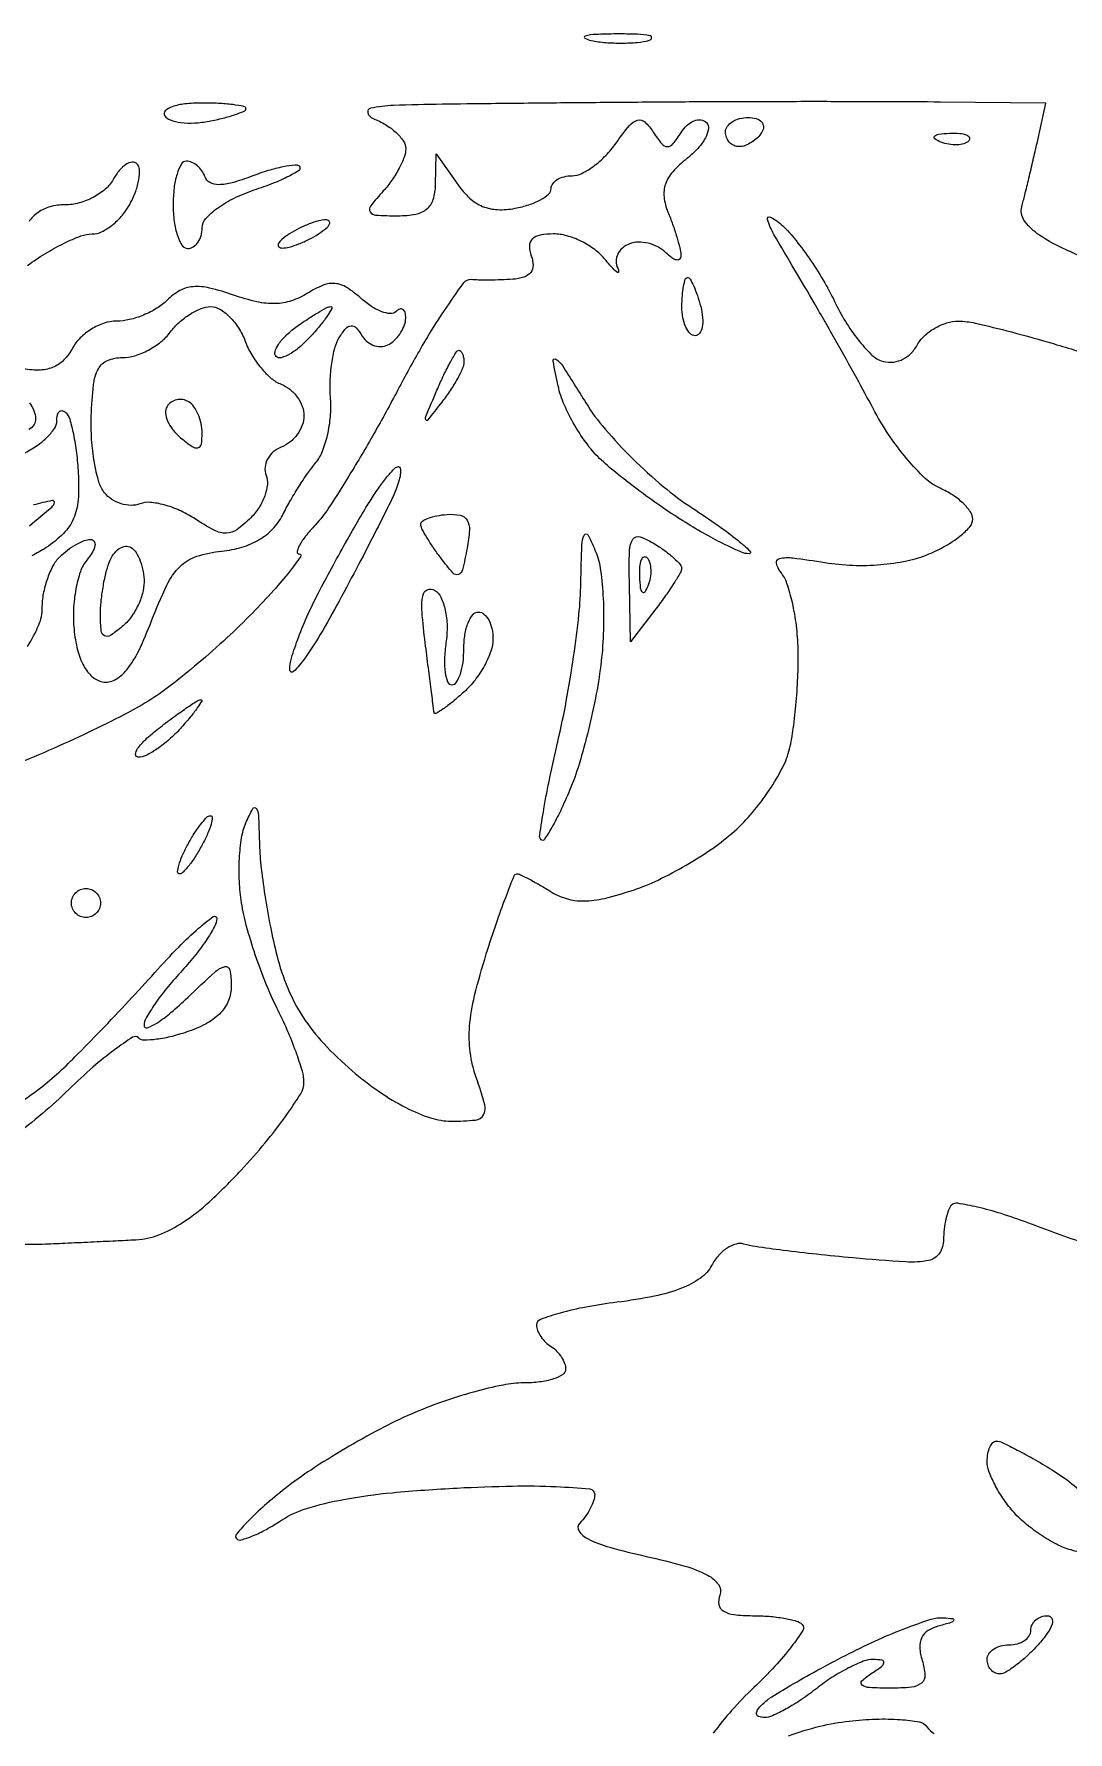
# Model space of a CAD drawing. Extents: x 0 to 102, y 0 to 135.
# Drawn here: x 55.45 to 61.47, y 76.39 to 86.27 of the extents above; entities that cross this region are included whole.
import ezdxf

# ---------------------------------------------------------------- set-up
doc = ezdxf.new("R2010")
doc.units = 0
doc.header["$MEASUREMENT"] = 0

msp = doc.modelspace()

# ---------------------------------------------------------------- linework, layer by layer
for points in [[(58.8393, 86.270665, 0.008901), (58.718415, 86.267903, 0.053901), (58.65651, 86.258652, 0.67161), (58.654835, 86.246028, 0.082665), (58.692236, 86.232166, 0.028254), (58.776251, 86.220884, 0.020511), (58.870568, 86.21749, 0.020826), (58.960635, 86.221699, 0.041951), (59.030636, 86.233873, 0.285845), (59.043712, 86.247688, 0.417468), (59.035095, 86.260562, 0.038992), (58.960991, 86.268898, 0.009782)], [(56.423207, 85.869, 0.026952), (56.327067, 85.863814, 0.055737), (56.253734, 85.847482, 0.10349), (56.213525, 85.823557, 0.359763), (56.209688, 85.795746, 0.174824), (56.24169, 85.770336, 0.0501), (56.304384, 85.756, 0.043863), (56.383423, 85.753072, 0.034573), (56.468481, 85.763308, 0.013744), (56.550319, 85.781297, 0.021664), (56.619279, 85.801663, 0.017268), (56.67229, 85.821922, 0.301474), (56.682, 85.836562, 0.362071), (56.671301, 85.849401, 0.014139), (56.60598, 85.859471, 0.019409), (56.522427, 85.866665, 0.011767)], [(59.605693, 85.7844, -0.066118), (59.652361, 85.778202, -0.138808), (59.683483, 85.759549, -0.191142), (59.694432, 85.731918, -0.139169), (59.6853, 85.6998, -0.06081), (59.659395, 85.667439, -0.051032), (59.624989, 85.640051, -0.053229), (59.587719, 85.621401, -0.089642), (59.553407, 85.6152, -0.105429), (59.523033, 85.621677, -0.099231), (59.497185, 85.640051, -0.096318), (59.479859, 85.667505, -0.092995), (59.4738, 85.6998, -0.153634), (59.483954, 85.732065, -0.097988), (59.512544, 85.759549, -0.080552), (59.555262, 85.778094, -0.062283)], [(60.77805, 85.693121, -0.028489), (60.836947, 85.692191, -0.077125), (60.877554, 85.682824, -0.208169), (60.892997, 85.667203, -0.296942), (60.889088, 85.648687, -0.126455), (60.861429, 85.632339, -0.060344), (60.820372, 85.625642, -0.05415), (60.773203, 85.628808, -0.051402), (60.726937, 85.642009, -0.054073), (60.691687, 85.660752, -0.470617), (60.690228, 85.67617, -0.168741), (60.714911, 85.688126, -0.018894)], [(56.33655, 85.5306, 0.267983), (56.30669, 85.513358, 0.056792), (56.28178, 85.456046, 0.045237), (56.264633, 85.37404, 0.028938), (56.259, 85.2768, 0.031626), (56.265156, 85.179573, 0.048861), (56.283851, 85.097554, 0.06271), (56.311091, 85.040729, 0.254951), (56.3436, 85.023, 0.140911), (56.375861, 85.032276, 0.099853), (56.403349, 85.05835, 0.084933), (56.421863, 85.097343, 0.068563), (56.4282, 85.143339, -0.186538), (56.448726, 85.196444, -0.050875), (56.516844, 85.257584, -0.04411), (56.614448, 85.316308, -0.033688), (56.729968, 85.363271, 0.013566), (56.843163, 85.404066, 0.024953), (56.932448, 85.444252, 0.026083), (56.993463, 85.479592, 0.476614), (56.995501, 85.499099, 0.227792), (56.968719, 85.508496, 0.021937), (56.89864, 85.497593, 0.024454), (56.812228, 85.475793, 0.016828), (56.716642, 85.443089, -0.021154), (56.603148, 85.405349, -0.067611), (56.524351, 85.393948, -0.124483), (56.473112, 85.406433, -0.192928), (56.444059, 85.440722, 0.071958), (56.426805, 85.475078, 0.066447), (56.40012, 85.504198, 0.070345), (56.368435, 85.523881, 0.104224)], [(57.1473, 85.189609, 0.067616), (57.106071, 85.184008, 0.024967), (57.050274, 85.165519, 0.024204), (56.990596, 85.13899, 0.026766), (56.9358, 85.1076, 0.027796), (56.8923, 85.075929, 0.102785), (56.871028, 85.049681, 0.335455), (56.87385, 85.033353, 0.190341), (56.8935, 85.025591, 0.067616), (56.934729, 85.031192, 0.024967), (56.990526, 85.049681, 0.024204), (57.050204, 85.07621, 0.026766), (57.105, 85.1076, 0.027796), (57.1485, 85.139271, 0.102785), (57.169772, 85.165519, 0.335455), (57.16695, 85.181847, 0.190341)], [(59.252433, 84.8538, -0.269386), (59.267413, 84.845098, -0.023188), (59.288336, 84.804097, -0.025621), (59.309806, 84.749436, -0.016817), (59.329113, 84.6846, -0.040966), (59.340501, 84.619769, -0.070464), (59.337837, 84.565102, -0.106581), (59.322383, 84.528728, -0.24384), (59.29668, 84.5154, -0.206609), (59.267367, 84.528053, -0.082769), (59.242525, 84.565102, -0.063112), (59.22563, 84.619827, -0.043375), (59.22, 84.6846, -0.018041), (59.222341, 84.749458, -0.029316), (59.229527, 84.804097, -0.029396), (59.239773, 84.844532, -0.326917)], [(56.477391, 84.6846, -0.134575), (56.530502, 84.670042, -0.062497), (56.587437, 84.625861, -0.055292), (56.639317, 84.561123, -0.050489), (56.677613, 84.484638, 0.044143), (56.716554, 84.404344, 0.038829), (56.770487, 84.32838, 0.040819), (56.830425, 84.267379, 0.086763), (56.887019, 84.233493, -0.078847), (56.938008, 84.204043, -0.065303), (56.981219, 84.158509, -0.066682), (57.010437, 84.104468, -0.090868), (57.0204, 84.0501, -0.089874), (57.010556, 83.995779, -0.066621), (56.981695, 83.941874, -0.065457), (56.939008, 83.896541, -0.079746), (56.888638, 83.867328, 0.084848), (56.841621, 83.839419, 0.093432), (56.808379, 83.798268, 0.10043), (56.793946, 83.750423, 0.115305), (56.800443, 83.703231, -0.118574), (56.807417, 83.650043, -0.060557), (56.792193, 83.584027, -0.055056), (56.758741, 83.516103, -0.054499), (56.711176, 83.456862, -0.039096), (56.629545, 83.387087, -0.155945), (56.567825, 83.366655, -0.126224), (56.498122, 83.383773, -0.022028), (56.380804, 83.45346, 0.039413), (56.296517, 83.499643, 0.040377), (56.206695, 83.531595, 0.043662), (56.124549, 83.546016, 0.113717), (56.065487, 83.537696, -0.096646), (56.013868, 83.528638, -0.07117), (55.956426, 83.537971, -0.068927), (55.902107, 83.563598, -0.078979), (55.859607, 83.6021, -0.10002), (55.826303, 83.666432, -0.027032), (55.800645, 83.77891, -0.026238), (55.78484, 83.912512, -0.024523), (55.782603, 84.0501, -0.018354), (55.79509, 84.229517, -0.096131), (55.823992, 84.323663, -0.174543), (55.876843, 84.3715, -0.097823), (55.9629, 84.3885, 0.074099), (56.035787, 84.399361, 0.047762), (56.114871, 84.43199, 0.047067), (56.18786, 84.479895, 0.06372), (56.242647, 84.53655, -0.048213), (56.294131, 84.593192, -0.043537), (56.357204, 84.64111, -0.046176), (56.421827, 84.673968, -0.094809)], [(57.176582, 84.6846, -0.561456), (57.182719, 84.674535, -0.029337), (57.159178, 84.634745, -0.023707), (57.11842, 84.580037, -0.011963), (57.062231, 84.514881, -0.029107), (56.99977, 84.453456, -0.046467), (56.939146, 84.409627, -0.059857), (56.888606, 84.387449, -0.276586), (56.858902, 84.394898, -0.275566), (56.851867, 84.422725, -0.075828), (56.871976, 84.465269, -0.054083), (56.913975, 84.515035, -0.032612), (56.973253, 84.564617, -0.010543), (57.038961, 84.61057, -0.014025), (57.100666, 84.649355, -0.011281), (57.153205, 84.67878, -0.122605)], [(57.92228, 84.4308, -0.21883), (57.93327, 84.425748, -0.078079), (57.942563, 84.410699, -0.059367), (57.948897, 84.388571, -0.040068), (57.951, 84.36237, -0.105377), (57.943219, 84.325858, -0.020986), (57.913319, 84.265801, -0.02135), (57.871831, 84.19761, -0.018463), (57.822725, 84.12972, -0.002644), (57.739616, 84.024474, -0.569419), (57.729141, 84.02593, -0.201639), (57.729152, 84.045366, -0.001457), (57.794005, 84.19815, -0.009761), (57.834237, 84.287316, -0.015128), (57.872752, 84.362459, -0.009371), (57.907211, 84.422278, -0.263192)], [(58.660893, 84.12481, 0.038358), (58.772897, 83.972349, 0.020463), (58.932663, 83.801262, 0.020254), (59.111073, 83.638952, 0.029632), (59.28153, 83.512456, -0.008112), (59.431332, 83.410978, -0.016581), (59.544775, 83.325667, -0.019953), (59.616716, 83.262843, -0.673367), (59.610686, 83.247395, -0.106133), (59.566442, 83.256278, -0.011563), (59.471568, 83.300104, -0.013744), (59.359989, 83.358668, -0.010686), (59.241871, 83.428226, -0.012373), (59.114878, 83.511123, -0.008765), (58.976402, 83.610105, -0.008854), (58.847388, 83.709374, -0.018471), (58.75128, 83.79206, -0.044737), (58.672011, 83.879932, -0.029086), (58.596296, 83.993899, -0.029209), (58.534912, 84.114788, -0.048247), (58.499458, 84.223584, -0.01057), (58.470687, 84.367383, -0.646701), (58.487082, 84.378575, -0.114268), (58.524009, 84.342289, -0.002424)], [(56.349446, 84.131087, 0.095973), (56.315787, 84.143841, 0.097171), (56.279956, 84.143022, 0.098633), (56.247515, 84.128796, 0.102191), (56.223477, 84.103366, 0.16352), (56.214834, 84.066352, 0.079103), (56.227135, 84.018702, 0.065296), (56.257543, 83.968081, 0.05173), (56.302231, 83.922427, 0.020503), (56.369873, 83.870821, 0.209835), (56.403624, 83.864083, 0.309419), (56.423169, 83.884894, 0.038489), (56.4282, 83.950148, 0.053722), (56.422359, 84.004352, 0.048999), (56.405066, 84.057859, 0.052232), (56.37962, 84.102833, 0.09982)], [(57.569595, 83.754, -0.359963), (57.580565, 83.744927, -0.068317), (57.582025, 83.717017, -0.045822), (57.574812, 83.676393, -0.024783), (57.558977, 83.6281, -0.023465), (57.525506, 83.551785, -0.002672), (57.440988, 83.383569, -0.003226), (57.338016, 83.184513, -0.00262), (57.225154, 82.97245, -0.009726), (57.115278, 82.777746, -0.021998), (57.022947, 82.635959, -0.041484), (56.959969, 82.561811, -0.662179), (56.937722, 82.570853, -0.078193), (56.947676, 82.640945, -0.015784), (56.988419, 82.760398, -0.016304), (57.045311, 82.897677, -0.014611), (57.113007, 83.036153, -0.004152), (57.189708, 83.179184, -0.003444), (57.273657, 83.330178, -0.003477), (57.352511, 83.467499, -0.009359), (57.411057, 83.56365, -0.013163), (57.460094, 83.636576, -0.019045), (57.507476, 83.698085, -0.015035), (57.549139, 83.745156, -0.206928)], [(57.853477, 83.475966, -0.068973), (57.928577, 83.471262, -0.211288), (57.969249, 83.442427, -0.151004), (57.983256, 83.38466, -0.031765), (57.970108, 83.280343, -0.01094), (57.943022, 83.153736, -0.25043), (57.919266, 83.126835, -0.31398), (57.887807, 83.13493, -0.015359), (57.816522, 83.223124, -0.012362), (57.772695, 83.283955, -0.015497), (57.735261, 83.342536, -0.013706), (57.707067, 83.392915, -0.106315), (57.699891, 83.418747, -0.272169), (57.709244, 83.437055, -0.052644), (57.743897, 83.454302, -0.042921), (57.793794, 83.468156, -0.027471)], [(58.719188, 83.256328, -0.062815), (58.746984, 83.149775, -0.020216), (58.761576, 82.986795, -0.019806), (58.763283, 82.802364, -0.020952), (58.750217, 82.621828, -0.018488), (58.721437, 82.432834, -0.013), (58.675733, 82.222627, -0.013141), (58.621397, 82.023486, -0.026666), (58.566354, 81.870788, -0.011039), (58.512653, 81.750975, -0.019623), (58.462468, 81.655207, -0.01594), (58.419318, 81.585425, -0.473996), (58.401192, 81.583608, -0.23814), (58.392251, 81.610784, -0.00439), (58.416804, 81.764368, -0.009788), (58.451136, 81.945932, -0.00626), (58.497779, 82.155521, 0.012308), (58.547098, 82.390508, 0.009437), (58.589782, 82.649418, 0.00956), (58.62053, 82.893329, 0.022231), (58.631912, 83.0772, -0.003899), (58.637491, 83.298852, -0.105492), (58.651547, 83.355508, -0.618561), (58.674021, 83.355722, -0.02294)], [(56.014065, 83.283221, -0.115165), (56.043125, 83.254306, -0.049459), (56.067553, 83.204971, -0.045393), (56.084193, 83.144889, -0.044895), (56.0898, 83.082566, -0.069389), (56.08051, 83.015947, -0.044584), (56.052523, 82.942974, -0.044117), (56.011472, 82.875031, -0.061675), (55.9629, 82.8234, -0.026364), (55.893717, 82.77189, -0.275427), (55.859794, 82.7702, -0.25294), (55.840196, 82.799626, -0.02302), (55.836, 82.890722, -0.024518), (55.839721, 82.966557, -0.01691), (55.85103, 83.051815, -0.017087), (55.867528, 83.133264, -0.033107), (55.887165, 83.196695, -0.060475), (55.91235, 83.244231, -0.091339), (55.945547, 83.277112, -0.120446), (55.981198, 83.290478, -0.169737)], [(59.064326, 83.302919, -0.019061), (59.123813, 83.262539, -0.026291), (59.173718, 83.221597, -0.025078), (59.210163, 83.184832, -0.196082), (59.218119, 83.1626, -0.121621), (59.210516, 83.136712, -0.009818), (59.173308, 83.075664, -0.012778), (59.125046, 83.00398, -0.009463), (59.068212, 82.927171), (58.920186, 82.734842), (58.91442, 83.06749, -0.009105), (58.914594, 83.266307, -0.137841), (58.934338, 83.331746, -0.35323), (58.976613, 83.345976, -0.051006)], [(59.017313, 83.223488, 0.296942), (58.998797, 83.227397, 0.208169), (58.983176, 83.211954, 0.077125), (58.973809, 83.171347, 0.028489), (58.972879, 83.11245, 0.018894), (58.977874, 83.049311, 0.168741), (58.98983, 83.024628, 0.470617), (59.005248, 83.026087, 0.054073), (59.023991, 83.061337, 0.051402), (59.037192, 83.107603, 0.05415), (59.040358, 83.154772, 0.060344), (59.033661, 83.195829, 0.126455)], [(57.780817, 83.035508, -0.146392), (57.817722, 82.993978, -0.055966), (57.842593, 82.919912, -0.048797), (57.853238, 82.82746, -0.040735), (57.846884, 82.728782, 0.026642), (57.838219, 82.635337, 0.044639), (57.842162, 82.556611, 0.058801), (57.856582, 82.50168, 0.308408), (57.881052, 82.485, 0.256148), (57.907935, 82.499739, 0.062173), (57.930453, 82.547128, 0.048525), (57.945911, 82.615477, 0.031373), (57.951, 82.6965, -0.038131), (57.957186, 82.777492, -0.057076), (57.975851, 82.845872, -0.074992), (58.003204, 82.892532, -0.226478), (58.0356, 82.908, -0.178587), (58.067887, 82.896088, -0.092064), (58.095349, 82.862149, -0.07211), (58.113944, 82.811632, -0.052233), (58.1202, 82.751912, -0.084684), (58.10812, 82.681098, -0.040713), (58.070498, 82.596695, -0.038833), (58.015745, 82.512817, -0.044853), (57.951, 82.4427, -0.011668), (57.885762, 82.386373, -0.022065), (57.83024, 82.344621, -0.02286), (57.788081, 82.318486, -0.531846), (57.777501, 82.323838, 0.000395), (57.774376, 82.348581, 0.000011), (57.760624, 82.456775, 0.000022), (57.744451, 82.583952, 0.000015), (57.726086, 82.728276, -0.011191), (57.707303, 82.907847, -0.064622), (57.711801, 83.002995, -0.241311), (57.73823, 83.037771, -0.255593)], [(56.420162, 82.398519, -0.598681), (56.425277, 82.390115, -0.021382), (56.399379, 82.350145, -0.019529), (56.357657, 82.29602, -0.009949), (56.3013, 82.2312, -0.028021), (56.235874, 82.166579, -0.031371), (56.165944, 82.112255, -0.033022), (56.101338, 82.074253, -0.122101), (56.055538, 82.063881, -0.422926), (56.040516, 82.079998, -0.142888), (56.052241, 82.113807, -0.051927), (56.099403, 82.167426, -0.020455), (56.1744, 82.2312, -0.006798), (56.25792, 82.294719, -0.009719), (56.333836, 82.348593, -0.00609), (56.398523, 82.391489, -0.130362)], [(56.476453, 81.7236, -0.439016), (56.486765, 81.712384, -0.048507), (56.479727, 81.673897, -0.03505), (56.459939, 81.619329, -0.018363), (56.4282, 81.5544, -0.018122), (56.390432, 81.48959, -0.025446), (56.351821, 81.434902, -0.023718), (56.316788, 81.394395, -0.205392), (56.295347, 81.3852, -0.439016), (56.285035, 81.396416, -0.048507), (56.292073, 81.434902, -0.03505), (56.311861, 81.489471, -0.018363), (56.3436, 81.5544, -0.018122), (56.381368, 81.61921, -0.025446), (56.419979, 81.673897, -0.023718), (56.455012, 81.714405, -0.205392)], [(55.7514, 81.3006, -0.099038), (55.783687, 81.294141, -0.097945), (55.811149, 81.275749, -0.097945), (55.829541, 81.248287, -0.099038), (55.836, 81.216, -0.099038), (55.829541, 81.183713, -0.097945), (55.811149, 81.156251, -0.097945), (55.783687, 81.137859, -0.099038), (55.7514, 81.1314, -0.099038), (55.719113, 81.137859, -0.097945), (55.691651, 81.156251, -0.097945), (55.673259, 81.183713, -0.099038), (55.6668, 81.216, -0.099038), (55.673259, 81.248287, -0.097945), (55.691651, 81.275749, -0.097945), (55.719113, 81.294141, -0.099038)], [(61.050064, 78.0858, -0.112777), (61.083562, 78.078147, -0.007654), (61.171523, 78.034071, -0.010658), (61.275425, 77.977155, -0.007779), (61.388464, 77.9097, -0.035186), (61.503173, 77.827129, -0.046263), (61.594209, 77.735851, -0.053818), (61.654027, 77.645358, -0.119705), (61.6734, 77.565599, -0.05331), (61.664569, 77.48301, -0.208805), (61.635255, 77.442357, -0.171594), (61.580938, 77.431657, -0.034414), (61.48305, 77.45295, -0.049197), (61.399421, 77.486479, -0.0276), (61.305126, 77.542339, -0.027294), (61.215236, 77.609906, -0.039697), (61.14465, 77.679524, -0.030371), (61.08799, 77.753713, -0.02944), (61.04009, 77.834972, -0.030778), (61.006682, 77.911368, -0.087902), (60.9966, 77.968272, -0.043545), (61.000526, 78.013264, -0.063299), (61.012305, 78.051276, -0.082991), (61.029627, 78.077006, -0.206008)], [(60.7428, 77.05861, -0.018171), (60.795756, 77.053487, -0.52102), (60.8011, 77.043156, -0.201945), (60.785699, 77.030472, -0.009085), (60.718133, 77.011606, 0.073347), (60.653102, 76.984069, 0.14177), (60.615233, 76.942775, 0.132458), (60.603797, 76.885509, 0.060338), (60.618084, 76.809919, -0.059773), (60.634062, 76.725902, -0.236249), (60.614385, 76.678767, -0.156221), (60.556732, 76.654296, -0.02423), (60.431251, 76.648895, -0.011066), (60.31039, 76.652228, -0.149134), (60.269227, 76.667058, -0.464768), (60.2678, 76.69129, -0.046463), (60.3198, 76.7322, 0.014286), (60.381079, 76.774331, 0.197793), (60.394836, 76.7968, 0.416284), (60.384242, 76.811326, 0.035105), (60.333144, 76.815505, 0.095567), (60.275333, 76.805036, 0.025658), (60.189758, 76.766717, 0.025019), (60.095172, 76.712266, 0.023541), (60.004485, 76.6476, -0.018593), (59.915523, 76.582827, -0.021494), (59.826098, 76.528102, -0.021151), (59.747293, 76.488676, -0.105791), (59.699271, 76.4784, -0.079856), (59.666833, 76.483614, -0.289735), (59.654161, 76.49903, -0.191962), (59.660477, 76.523228, -0.04121), (59.68953, 76.556555, -0.054118), (59.743128, 76.598436, -0.006665), (59.870548, 76.675134, -0.007817), (60.025047, 76.762138, -0.006388), (60.1929, 76.850479, -0.012439), (60.364156, 76.932532, -0.015028), (60.528921, 77.000622, -0.0137), (60.669697, 77.049539, -0.092044)], [(61.348112, 77.0706, -0.292217), (61.371786, 77.055473, -0.189749), (61.373749, 77.021982, -0.076475), (61.346343, 76.967916, -0.02845), (61.2927, 76.9014, -0.021385), (61.228833, 76.836623, -0.02603), (61.163557, 76.781903, -0.026046), (61.105123, 76.742479, -0.136196), (61.068088, 76.7322, -0.117593), (61.040821, 76.738703, -0.100583), (61.0176, 76.757051, -0.092717), (61.00201, 76.78449, -0.083136), (60.9966, 76.8168, -0.148195), (61.006377, 76.849063, -0.098894), (61.033877, 76.876549, -0.082425), (61.074986, 76.895081, -0.064853), (61.1235, 76.9014, 0.064853), (61.172014, 76.907719, 0.082425), (61.213123, 76.926251, 0.098894), (61.240623, 76.953737, 0.148195), (61.2504, 76.986, -0.114747), (61.257905, 77.018271, -0.100386), (61.279103, 77.045749, -0.093604), (61.310799, 77.06419, -0.085274)]]:
    msp.add_lwpolyline(points, format="xyb", close=True)
for points in [[(61.692025, 84.91428, -0.012089), (61.435457, 85.024581, -0.046976), (61.285882, 85.111034, -0.090616), (61.21057, 85.188377, -0.216536), (61.197712, 85.265657, 0.004844), (61.215459, 85.334605, 0.001821), (61.239025, 85.431491, 0.001804), (61.263918, 85.537161, 0.002192), (61.286449, 85.63635), (61.338224, 85.869), (60.723262, 85.874504, 0.001488), (60.427964, 85.876267, 0.00067), (60.040433, 85.876909, 0.000664), (59.63116, 85.876495, 0.000905), (59.2623, 85.874964, 0.000462), (58.895077, 85.872436, 0.000347), (58.490854, 85.869, 0.00035), (58.110458, 85.865235, 0.000805), (57.8241, 85.86174, 0.005593), (57.541591, 85.854676, 0.041501), (57.408139, 85.838701, 0.443586), (57.392169, 85.811674, 0.228349), (57.42225, 85.779405, -0.043277), (57.49508, 85.743505, -0.050463), (57.556685, 85.697127, -0.057753), (57.599029, 85.647788, -0.149572), (57.6126, 85.603438, -0.090139), (57.603688, 85.554403, -0.032024), (57.574283, 85.489191, -0.030542), (57.532078, 85.420153, -0.03146), (57.482158, 85.357486, 0.016423), (57.408016, 85.269946, 0.309512), (57.40564, 85.235847, 0.25307), (57.437625, 85.216486, 0.012143), (57.566758, 85.21335, 0.044385), (57.670643, 85.22259, 0.127904), (57.735798, 85.252618, 0.14848), (57.772411, 85.307334, 0.06766), (57.786237, 85.393125), (57.790675, 85.5729), (57.915382, 85.394711, 0.055183), (57.984458, 85.316093, 0.087051), (58.06006, 85.268061, 0.088012), (58.146875, 85.248942, 0.057582), (58.249344, 85.256523, 0.032479), (58.329472, 85.277309, 0.045731), (58.397131, 85.306729, 0.054637), (58.444328, 85.339766, 0.215996), (58.4586, 85.371262, -0.160383), (58.467985, 85.399769, -0.096655), (58.494468, 85.424046, -0.078239), (58.534006, 85.440442, -0.059304), (58.580703, 85.446, 0.116394), (58.636981, 85.459281, 0.04391), (58.706325, 85.501915, 0.04051), (58.776561, 85.563517, 0.039059), (58.836888, 85.63635, -0.018204), (58.913948, 85.737702, -0.150873), (58.961575, 85.769235, -0.266766), (59.00386, 85.759065, -0.05969), (59.053185, 85.6998, 0.02564), (59.102375, 85.631786, 0.223168), (59.135022, 85.615845, 0.230333), (59.167463, 85.631025, 0.027267), (59.2154, 85.69735, -0.061857), (59.250954, 85.740003, -0.094794), (59.291518, 85.765624, -0.125095), (59.330426, 85.77053, -0.167009), (59.362186, 85.755014, -0.238039), (59.374118, 85.718767, -0.086941), (59.356486, 85.666056, -0.062304), (59.313064, 85.605324, -0.039208), (59.248996, 85.545964, 0.041521), (59.166837, 85.469134, 0.099117), (59.124206, 85.397743, 0.115068), (59.115764, 85.322416, 0.068216), (59.138564, 85.2345, -0.012164), (59.165622, 85.163825, -0.011896), (59.189426, 85.091394, -0.011863), (59.207282, 85.026878, -0.043134), (59.214054, 84.98493, -0.178608), (59.207805, 84.963169, -0.282058), (59.190374, 84.956048, -0.119154), (59.16125, 84.968334, -0.037273), (59.125091, 84.999469, 0.076426), (59.080145, 85.032436, 0.061586), (59.023956, 85.053411, 0.062756), (58.965541, 85.059798, 0.087716), (58.914077, 85.049824, 0.086893), (58.873401, 85.025455, 0.102719), (58.846203, 84.989898, 0.111129), (58.836707, 84.948767, 0.117097), (58.84606, 84.908385, -0.101794), (58.851577, 84.88746, -0.625337), (58.844375, 84.88345, -0.058419), (58.817216, 84.907577, -0.010285), (58.772797, 84.95955, 0.061982), (58.713223, 85.016216, 0.044471), (58.634698, 85.06411, 0.044956), (58.550262, 85.096759, 0.069889), (58.473079, 85.1076, 0.044591), (58.39449, 85.100577, 0.150201), (58.349147, 85.077177, 0.203687), (58.332653, 85.03754, 0.089956), (58.343406, 84.9807, -0.0882), (58.354066, 84.925412, -0.172736), (58.33982, 84.883492, -0.149272), (58.300084, 84.856028, -0.06125), (58.235001, 84.843776, -0.007458), (58.16865, 84.840536, -0.006522), (58.099197, 84.839088, -0.00657), (58.036405, 84.839423, -0.019359), (57.9933, 84.841891, 0.265205), (57.947067, 84.821102, 0.01023), (57.835623, 84.661412, 0.015907), (57.709216, 84.458449, 0.010275), (57.575329, 84.216063, -0.007616), (57.436228, 83.961043, -0.008436), (57.293951, 83.719019, -0.007922), (57.165961, 83.516749, -0.04253), (57.085583, 83.414248, 0.018884), (57.029903, 83.349764, 0.041464), (56.993581, 83.295705, 0.08201), (56.980715, 83.259912, 0.468408), (56.991974, 83.2464, -0.60505), (57.000609, 83.229915, -0.015778), (56.938066, 83.14543, -0.016898), (56.844221, 83.0346, -0.008819), (56.720319, 82.902672, -0.013672), (56.572353, 82.758681, -0.010667), (56.404166, 82.610243, -0.010815), (56.241473, 82.47864, -0.025682), (56.113662, 82.389849, -0.020845), (55.973033, 82.310422, -0.007351), (55.765278, 82.208074, -0.007283), (55.533398, 82.102157, -0.008483), (55.309962, 82.008494, -0.023823)], [(55.411524, 84.923932, -0.02213), (55.51598, 84.994232, -0.023381), (55.624383, 85.053648, -0.023827), (55.722061, 85.095751, -0.090076), (55.787298, 85.1076, 0.113372), (55.84294, 85.120381, 0.055177), (55.904977, 85.159431, 0.050637), (55.963508, 85.216555, 0.05129), (56.009078, 85.284046, 0.035215), (56.041147, 85.355666, 0.046108), (56.059467, 85.424963, 0.053806), (56.062852, 85.482488, 0.186281), (56.048009, 85.515991, 0.233624), (56.020334, 85.525359, 0.114177), (55.98459, 85.511905, 0.075099), (55.945675, 85.476565, 0.043375), (55.910051, 85.424145, -0.087919), (55.86393, 85.36776, -0.056369), (55.79382, 85.320083, -0.054564), (55.711799, 85.287744, -0.066733), (55.630163, 85.2768, 0.064189), (55.543531, 85.265632, 0.088832), (55.472583, 85.232784, 0.094371), (55.420437, 85.179201, 0.082146)], [(55.370289, 79.231987, 0.021182), (55.4976, 79.232023, 0.000603), (55.629028, 79.23779, 0.000403), (55.779538, 79.244698, 0.000405), (55.925481, 79.251632, 0.000796), (56.041588, 79.257429, 0.079452), (56.176694, 79.286232, 0.053856), (56.316824, 79.358514, 0.040763), (56.472073, 79.480332, 0.018549), (56.654938, 79.662646, 0.013935), (56.794897, 79.821598, 0.018302), (56.913045, 79.974627, 0.015969), (57.001261, 80.106682, 0.140159), (57.0204, 80.173616, 0.072875), (57.010886, 80.238547, 0.014714), (56.974057, 80.349526, 0.015242), (56.923032, 80.477159, 0.013735), (56.862638, 80.60602, -0.021108), (56.798734, 80.747773, -0.014139), (56.737232, 80.914677, -0.014252), (56.686751, 81.080054, -0.027089), (56.657263, 81.216, -0.028646), (56.644369, 81.34178, -0.0246), (56.644942, 81.474823, -0.025348), (56.657585, 81.595746, -0.062607), (56.682179, 81.6813, -0.020471), (56.722139, 81.764897, -0.558572), (56.742207, 81.766206, -0.144513), (56.755624, 81.727051, -0.005456), (56.760654, 81.570713, 0.022669), (56.769583, 81.436802, 0.010174), (56.792844, 81.261953, 0.010048), (56.824957, 81.077856, 0.01347), (56.861887, 80.912507, 0.037438), (56.925701, 80.720914, 0.045415), (57.014293, 80.553665, 0.042904), (57.136097, 80.3979, 0.028369), (57.300115, 80.240545, 0.025479), (57.458171, 80.118635, 0.033891), (57.613918, 80.025636, 0.038611), (57.757367, 79.966108, 0.079208), (57.877227, 79.947, 0.022296), (58.01898, 79.953324, 0.244409), (58.065494, 79.983046, 0.202065), (58.072875, 80.042245, 0.015175), (58.023135, 80.200194, -0.051108), (57.987997, 80.348062, -0.053061), (57.984223, 80.498095, -0.040429), (58.013388, 80.676907, -0.015562), (58.081416, 80.919294, -0.005828), (58.139894, 81.097907, -0.009414), (58.194275, 81.24834, -0.003667), (58.243514, 81.374153, -0.306713), (58.259829, 81.3852, -0.112321), (58.2796, 81.380702, -0.00828), (58.329605, 81.35568, -0.011188), (58.388655, 81.323198, -0.008242), (58.452614, 81.284705, 0.066854), (58.548279, 81.241439, 0.07641), (58.647656, 81.227565, 0.056422), (58.769143, 81.243021, 0.01998), (58.937916, 81.29141, 0.032787), (59.081199, 81.349425, 0.019362), (59.244204, 81.43616, 0.019324), (59.400925, 81.53581, 0.031187), (59.525081, 81.63364, 0.035017), (59.629972, 81.741578, 0.027768), (59.727842, 81.871514, 0.028528), (59.805306, 82.002821, 0.06044), (59.846319, 82.113385, 0.025277), (59.868181, 82.230896, 0.011851), (59.885116, 82.38466, 0.011709), (59.89529, 82.54703, 0.016109), (59.896306, 82.693232, 0.024253), (59.886217, 82.829752, 0.025229), (59.862999, 82.962843, 0.025962), (59.83128, 83.075236, 0.091692), (59.794817, 83.140445, -0.121138), (59.769956, 83.191699, -0.413049), (59.788088, 83.219808, -0.085266), (59.865337, 83.223239, -0.008205), (60.052143, 83.196503, 0.030166), (60.213789, 83.18057, 0.029899), (60.376661, 83.184128, 0.0314), (60.528628, 83.206227, 0.046412), (60.657244, 83.246004, 0.030201), (60.754775, 83.293488, 0.039314), (60.837165, 83.348899, 0.043809), (60.895231, 83.403889, 0.183269), (60.912, 83.448103, 0.151127), (60.898714, 83.491056, 0.052832), (60.856308, 83.54084, 0.046599), (60.794958, 83.589103, 0.039652), (60.722411, 83.628189, -0.086759), (60.635906, 83.685858, -0.027681), (60.529578, 83.798999, -0.026685), (60.42294, 83.940545, -0.026827), (60.33219, 84.0924, 0.004819), (60.237182, 84.268542, 0.00254), (60.115988, 84.485526, 0.002526), (59.98964, 84.70645, 0.003894), (59.877922, 84.8961, -0.004922), (59.755654, 85.10464, -0.056543), (59.71803, 85.191805, -0.662757), (59.735123, 85.206048, -0.064675), (59.796854, 85.163359, -0.039478), (59.872906, 85.08297, -0.017999), (59.959644, 84.967146, -0.017693), (60.04275, 84.837887, -0.023242), (60.108704, 84.7141, 0.027014), (60.171657, 84.598061, 0.028794), (60.245547, 84.492039, 0.030014), (60.319246, 84.409063, 0.104915), (60.378966, 84.370322, 0.101628), (60.436294, 84.360843, 0.091806), (60.494994, 84.374082, 0.086542), (60.547866, 84.408537, 0.07775), (60.588276, 84.46003, -0.077628), (60.630276, 84.513574, -0.056061), (60.691298, 84.558884, -0.055916), (60.761066, 84.589621, -0.075961), (60.82899, 84.6, -0.056749), (60.926934, 84.588848, -0.006932), (61.137037, 84.537295, -0.008142), (61.385695, 84.468273, -0.006635), (61.649636, 84.386536, -0.004511)], [(55.411949, 82.707992, 0.037125), (55.477497, 82.834048, 0.101673), (55.4976, 82.931885, -0.045235), (55.505081, 83.014406, -0.037002), (55.527421, 83.100185, -0.038384), (55.560182, 83.1765, -0.075941), (55.59912, 83.22948, -0.034449), (55.643726, 83.26833, -0.033282), (55.693742, 83.301178, -0.03512), (55.741658, 83.323992, -0.093812), (55.778679, 83.331, -0.249297), (55.799061, 83.320164, -0.197084), (55.804204, 83.295347, -0.090597), (55.789247, 83.256268, -0.03664), (55.755987, 83.209626, 0.092211), (55.719129, 83.143551, 0.035757), (55.692754, 83.04172, 0.033888), (55.679307, 82.92449, 0.035611), (55.682178, 82.808469, 0.035712), (55.702533, 82.687958, 0.064779), (55.738444, 82.594844, 0.085622), (55.787827, 82.532294, 0.137007), (55.848426, 82.50232, 0.176747), (55.920104, 82.514097, 0.095564), (55.989182, 82.572669, 0.057867), (56.058815, 82.6834, 0.020239), (56.133099, 82.856542, -0.019909), (56.222163, 83.064512, -0.08615), (56.299525, 83.173726, -0.118054), (56.396103, 83.232619, -0.05379), (56.541744, 83.262915, 0.047197), (56.659174, 83.285736, 0.061119), (56.759795, 83.329272, 0.067196), (56.839381, 83.391631, 0.07816), (56.894874, 83.470027, -0.01539), (56.936887, 83.548651, -0.010619), (56.989029, 83.635094, -0.010718), (57.042768, 83.716153, -0.021466), (57.089255, 83.777328, 0.079804), (57.128064, 83.843044, 0.036693), (57.157608, 83.938272, 0.035139), (57.174571, 84.045266, 0.04078), (57.175134, 84.148322, -0.028074), (57.173101, 84.250373, -0.026233), (57.182347, 84.354374, -0.027188), (57.200444, 84.445765, -0.076077), (57.225907, 84.505703, -0.037266), (57.263872, 84.557984, -0.205162), (57.294341, 84.573214, -0.227243), (57.324297, 84.560968, -0.045592), (57.359916, 84.513594, 0.088822), (57.39171, 84.47812, 0.094944), (57.433146, 84.456887, 0.099935), (57.477707, 84.45309, 0.110289), (57.518541, 84.467254, 0.064052), (57.554521, 84.496439, 0.051735), (57.58497, 84.535836, 0.053408), (57.605685, 84.57895, 0.085503), (57.6126, 84.619093, 0.062784), (57.608574, 84.651026, 0.186977), (57.595978, 84.668652, 0.245743), (57.577574, 84.670474, 0.100876), (57.556015, 84.656215, -0.217741), (57.523684, 84.644171, -0.071775), (57.472927, 84.655281, -0.055873), (57.412977, 84.685765, -0.038398), (57.352619, 84.732493, 0.040961), (57.26981, 84.795929, 0.119625), (57.202279, 84.819339, 0.121331), (57.132115, 84.809028, 0.042741), (57.040912, 84.762377, -0.059266), (56.947881, 84.718596, -0.074336), (56.854085, 84.7022, -0.061939), (56.7468, 84.712862, -0.028169), (56.611025, 84.751773, 0.024333), (56.471119, 84.793032, 0.078836), (56.374911, 84.800819, 0.107412), (56.298094, 84.777847, 0.070319), (56.22396, 84.722075, -0.059139), (56.16462, 84.675326, -0.039013), (56.087142, 84.635859, -0.039024), (56.004511, 84.608922, -0.059353), (55.929619, 84.6, 0.080662), (55.857452, 84.588281, 0.057476), (55.783111, 84.553575, 0.05698), (55.717915, 84.502406, 0.075173), (55.672772, 84.441959, -0.073102), (55.62147, 84.372671, -0.103997), (55.557593, 84.330797, -0.092639), (55.476562, 84.31536, -0.048135), (55.373696, 84.324921, 0.03446)], [(55.377395, 83.826257, 0.037762), (55.455771, 83.869381, 0.044872), (55.522039, 83.921687, 0.050688), (55.567987, 83.974968, 0.153782), (55.5822, 84.020086, -0.053234), (55.585926, 84.054987, -0.160168), (55.597889, 84.075386, -0.25811), (55.615341, 84.079244, -0.125096), (55.635608, 84.067192, -0.128913), (55.657444, 84.029837, -0.017959), (55.678641, 83.941951, -0.019563), (55.696269, 83.833834, -0.015468), (55.707105, 83.715837, -0.033632), (55.706083, 83.560965, -0.084024), (55.679115, 83.451475, -0.094665), (55.620089, 83.364808, -0.051063), (55.519457, 83.283085, -0.024837), (55.437228, 83.234864, -0.036536)], [(55.422749, 84.125362, -0.069105), (55.449041, 84.078645, -0.08209), (55.458615, 84.033908, -0.151284), (55.449376, 83.998214, -0.122476), (55.419871, 83.969404, -0.047694)], [(55.422165, 83.409101, 0.003065), (55.552169, 83.517704, 0.171023), (55.567931, 83.544607, 0.5369), (55.55564, 83.556681, 0.009091), (55.445817, 83.5313, -0.056244)], [(55.308572, 80.012552, 0.009227), (55.472076, 80.129291, 0.024931), (55.5822, 80.219877, 0.012287), (55.687679, 80.320689, 0.004095), (55.83719, 80.473264, 0.004073), (56.000084, 80.645022, 0.004632), (56.15325, 80.81226, -0.010098), (56.2913, 80.959723, -0.020249), (56.407182, 81.069351, -0.024294), (56.49213, 81.136458, -0.609951), (56.5128, 81.125817, -0.128225), (56.500603, 81.079037, -0.020483), (56.450672, 80.997794, -0.021526), (56.382279, 80.904985, -0.017388), (56.3013, 80.811322, 0.016157), (56.220315, 80.718117, 0.02042), (56.151928, 80.62669, 0.018941), (56.101642, 80.547102, 0.132168), (56.0898, 80.503087, 0.520739), (56.108315, 80.49013, 0.055389), (56.164354, 80.517913, 0.032766), (56.246119, 80.57834, 0.015509), (56.3436, 80.6661, -0.005687), (56.502882, 80.815265, -0.121932), (56.559085, 80.845864, -0.43742), (56.589024, 80.826725, -0.044361), (56.5974, 80.732504, -0.094222), (56.581609, 80.649453, -0.094782), (56.536454, 80.578188, -0.077998), (56.459812, 80.51854, -0.042584), (56.350792, 80.469784, -0.021504), (56.252893, 80.440311, -0.02964), (56.162737, 80.422957, -0.029764), (56.089708, 80.417734, -0.202002), (56.056907, 80.431093, 0.353527), (56.022732, 80.434722, 0.01588), (55.918488, 80.362542, 0.020683), (55.792565, 80.260977, 0.012598), (55.652084, 80.131336, -0.016676), (55.497813, 79.991283, -0.01525), (55.329987, 79.857422, -0.015463)], [(61.570405, 79.233022, -0.002344), (61.399773, 79.294124, -0.00251), (61.233578, 79.355464, 0.013218), (61.077873, 79.409173, 0.019805), (60.939131, 79.446992, 0.015354), (60.825775, 79.469477, 0.242201), (60.789428, 79.457828, 0.108669), (60.771437, 79.429692, 0.030972), (60.756497, 79.379717, 0.029619), (60.746234, 79.319696, 0.027539), (60.7428, 79.257397, -0.151302), (60.718325, 79.178367, -0.195671), (60.65556, 79.136914, -0.065122), (60.522677, 79.127976, -0.006978), (60.21405, 79.151741, -0.003878), (60.003931, 79.172518, -0.004898), (59.809935, 79.195146, -0.003918), (59.647768, 79.216966, -0.038953), (59.580841, 79.231893, 0.143545), (59.534664, 79.232455, 0.07771), (59.482541, 79.208672, 0.066772), (59.432594, 79.165171, 0.057444), (59.392891, 79.107897, -0.11685), (59.327352, 79.033778, -0.060846), (59.218021, 78.975101, -0.043361), (59.059975, 78.928908, -0.01835), (58.841701, 78.89346, 0.014527), (58.66243, 78.865752, 0.023151), (58.511387, 78.830594, 0.01938), (58.396104, 78.793189, 0.314355), (58.374, 78.761505, 0.095605), (58.38017, 78.729533, 0.052735), (58.398851, 78.694223, 0.049887), (58.426239, 78.661154, 0.056518), (58.4586, 78.6357, -0.06081), (58.490961, 78.609795, -0.051032), (58.518349, 78.575389, -0.053229), (58.536999, 78.538119, -0.089642), (58.5432, 78.503807, -0.257614), (58.526312, 78.473205, -0.061512), (58.471805, 78.447585, -0.048114), (58.393264, 78.42999, -0.031065), (58.300154, 78.4242, 0.050028), (58.178742, 78.412022, 0.017339), (58.007301, 78.371043, 0.017026), (57.820305, 78.312513, 0.018982), (57.644504, 78.243241, 0.018312), (57.463148, 78.15565, 0.011692), (57.258764, 78.041343, 0.011747), (57.063405, 77.919728, 0.021374), (56.910749, 77.810042, 0.012558), (56.790398, 77.710529, 0.021189), (56.695351, 77.620482, 0.016894), (56.627358, 77.545455, 0.390127), (56.628459, 77.518941, 0.271415), (56.655855, 77.51179, 0.028362), (56.721192, 77.534274, 0.028981), (56.801592, 77.572725, 0.019004), (56.889575, 77.625708, -0.070792), (57.035995, 77.694405, -0.029009), (57.249773, 77.746571, -0.022237), (57.535196, 77.785884, -0.010037), (57.912115, 77.813195, -0.008253), (58.233981, 77.824707, -0.016472), (58.488735, 77.821219, -0.011568), (58.683458, 77.807611, -0.387258), (58.7124, 77.775847, -0.08378), (58.706226, 77.739262, -0.037227), (58.686719, 77.694226, -0.0355), (58.658431, 77.648513, -0.040091), (58.624975, 77.609215, 0.359451), (58.620615, 77.563589, 0.128706), (58.673446, 77.51726, 0.048487), (58.799738, 77.46871, 0.012488), (59.011866, 77.415642, -0.013115), (59.237564, 77.358879, -0.053051), (59.369221, 77.306504, -0.115829), (59.432336, 77.251676, -0.253032), (59.440347, 77.190047, 0.133764), (59.434909, 77.136106, 0.214953), (59.460153, 77.098318, 0.112404), (59.522529, 77.076638, 0.027668), (59.631555, 77.0706, -0.019752), (59.726042, 77.066866, -0.024003), (59.813923, 77.055645, -0.023604), (59.885566, 77.039459, -0.129723), (59.919511, 77.019689, -0.352228), (59.923349, 76.984313, -0.021289), (59.857674, 76.890706, -0.024277), (59.761473, 76.777168, -0.014725), (59.637511, 76.652089, 0.020678), (59.510058, 76.520389, 0.025103), (59.402392, 76.386557, 0.024937)], [(59.839609, 76.372578, -0.024163), (60.022417, 76.427047, -0.032268), (60.192842, 76.457488, -0.019394), (60.349367, 76.469006, -0.026793), (60.490178, 76.466345, -0.025747), (60.60211, 76.452399, -0.198129), (60.645798, 76.424603, 0.101868), (60.687177, 76.385683, 0.012192)]]:
    msp.add_lwpolyline(points, format="xyb")

doc.saveas('drawing.dxf')
